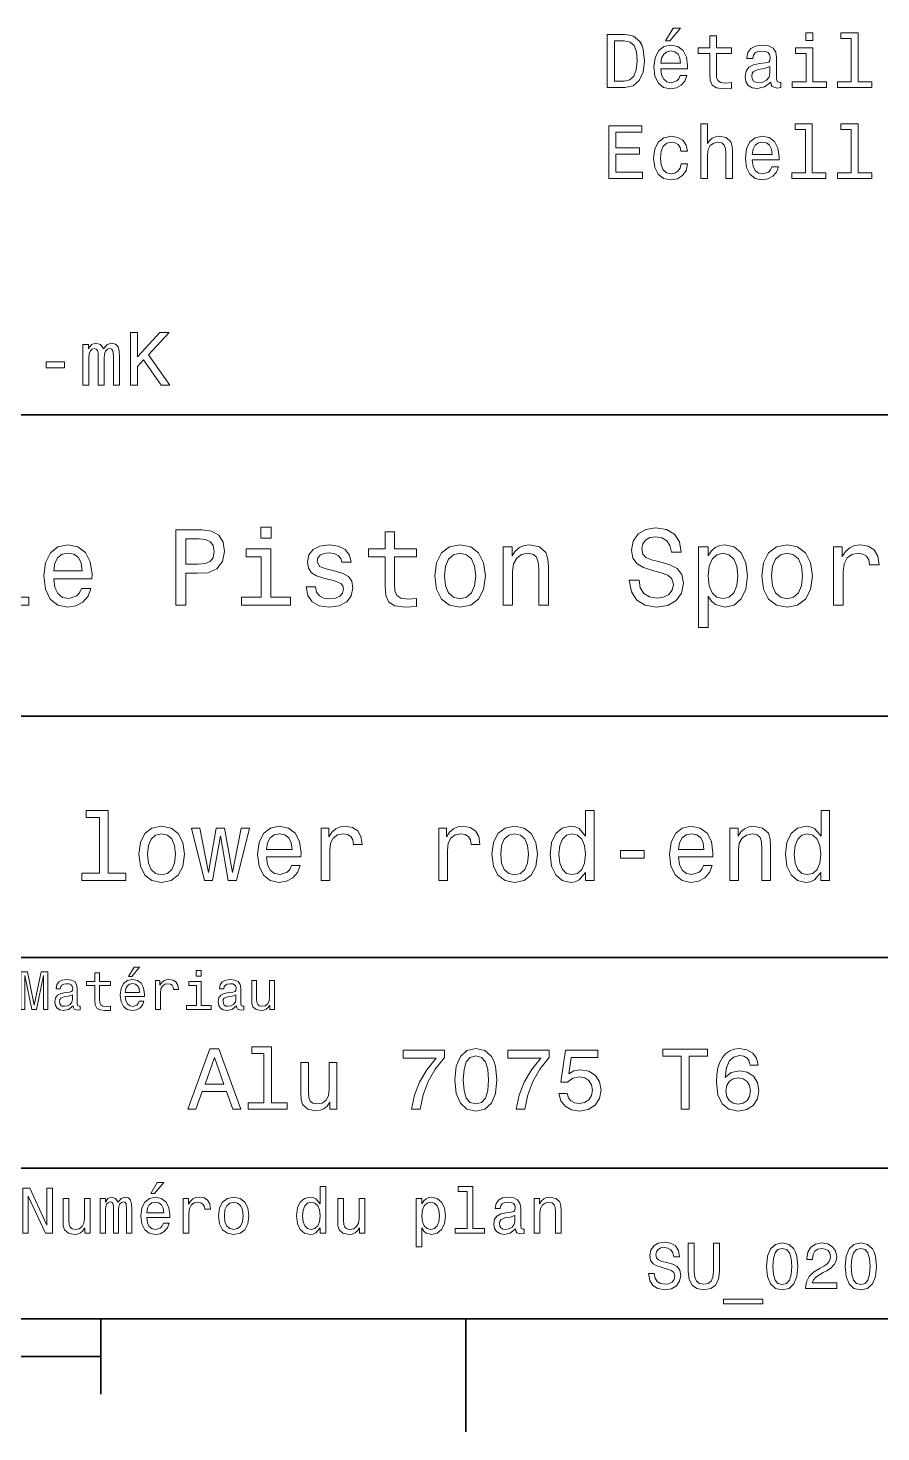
# Model space of a CAD drawing. Extents: x 0 to 297, y 0 to 210.
# Drawn here: x 193.7 to 250.2, y 2.5 to 95.7 of the extents above; entities that cross this region are included whole.
import ezdxf

# ---------------------------------------------------------------- set-up
doc = ezdxf.new("R2010")
doc.units = 0

msp = doc.modelspace()

# ---------------------------------------------------------------- linework, layer by layer
at = {"color": 7, "lineweight": 35}
for p, q in [((97, 70), (287, 70)), ((162, 50), (287, 50)), ((162, 34), (287, 34)), ((162, 20), (287, 20)), ((12.844055, 10), (289.844055, 10)), ((97, 10), (287, 10)), ((98.5, 7.5), (198.5, 7.5))]:
    msp.add_line(p, q, dxfattribs=at)
at = {"color": 7, "lineweight": 35, "ltscale": 0.125}
msp.add_line((198.5, 10), (198.5, 5), dxfattribs=at)
at = {"color": 7, "lineweight": 35, "ltscale": 0.1875}
msp.add_line((222.699997, 10), (222.699997, 2.5), dxfattribs=at)
at = {"color": 7, "lineweight": 13}
for points in [[(233.255707, 95.246521), (232.090714, 95.246521), (232.090714, 91.746521), (233.255707, 91.746521), (233.80542, 91.857475), (234.213913, 92.195366), (234.46608, 92.745079), (234.556854, 93.496521), (234.476166, 94.263092), (234.375305, 94.565689), (234.234085, 94.807762), (233.825592, 95.135567), (233.558304, 95.216263)], [(235.948792, 94.822891), (236.246338, 94.822891), (236.947342, 95.680237), (236.45311, 95.680237)], [(238.883942, 93.985718), (238.883942, 92.629089), (238.9142, 92.190323), (239.05542, 91.887733), (239.337845, 91.71122), (239.81694, 91.650703), (240.341446, 91.675919), (240.341446, 92.059204), (239.95816, 92.028938), (239.610168, 92.06929), (239.423569, 92.195366), (239.34288, 92.407181), (239.327759, 92.704735), (239.327759, 93.985718), (240.341446, 93.985718), (240.341446, 94.363953), (239.327759, 94.363953), (239.327759, 95.155746), (238.883942, 95.155746), (238.883942, 94.363953), (238.117371, 94.363953), (238.117371, 93.985718)], [(245.732651, 95.367561), (245.263626, 95.367561), (245.263626, 94.863235), (245.732651, 94.863235)], [(248.27948, 94.994362), (248.27948, 92.11972), (247.366653, 92.11972), (247.366653, 91.746521), (249.631073, 91.746521), (249.631073, 92.11972), (248.723282, 92.11972), (248.723282, 95.367561), (247.583511, 95.367561), (247.583511, 94.994362)], [(233.220398, 94.827934), (233.603683, 94.752281), (233.865936, 94.520294), (234.022278, 94.10675), (234.072708, 93.496521), (234.017227, 92.906464), (233.860886, 92.49292), (233.593597, 92.245804), (233.220398, 92.165108), (232.559738, 92.165108), (232.559738, 94.827934)], [(235.641159, 92.972023), (237.416367, 92.972023), (237.421417, 93.178795), (237.340714, 93.758766), (237.11882, 94.19249), (236.765793, 94.454735), (236.296768, 94.550552), (235.837845, 94.449692), (235.484818, 94.167267), (235.257874, 93.708336), (235.17717, 93.103149), (235.252823, 92.482834), (235.479767, 92.028938), (235.827759, 91.746521), (236.281647, 91.650703), (236.675018, 91.716263), (236.997787, 91.887733), (237.234818, 92.160065), (237.370972, 92.523178), (236.93222, 92.523178), (236.841446, 92.321449), (236.710312, 92.170151), (236.337112, 92.049118), (236.049652, 92.104591), (235.832794, 92.281105), (235.691589, 92.568565), (235.641159, 92.956894)], [(235.641159, 93.345222), (235.696625, 93.693207), (235.832794, 93.950409), (236.039566, 94.10675), (236.311905, 94.162224), (236.579193, 94.10675), (236.785965, 93.950409), (236.912048, 93.693207), (236.957428, 93.345222)], [(242.933655, 92.099548), (242.933655, 92.084419), (242.958878, 91.912949), (243.034531, 91.791908), (243.352249, 91.696091), (243.599365, 91.736435), (243.599365, 92.079376), (243.493454, 92.064247), (243.352249, 92.129807), (243.327026, 92.331535), (243.327026, 93.733551), (243.26651, 94.091621), (243.089996, 94.343781), (242.782364, 94.495079), (242.348648, 94.550552), (241.925018, 94.490036), (241.612335, 94.318565), (241.415649, 94.051277), (241.350082, 93.69825), (241.350082, 93.667992), (241.748505, 93.667992), (241.783798, 93.879807), (241.89476, 94.031105), (242.076309, 94.12188), (242.333511, 94.157181), (242.580627, 94.131966), (242.757141, 94.05632), (242.863052, 93.925194), (242.898361, 93.743637), (242.878189, 93.531822), (242.797485, 93.425919), (242.595764, 93.375481), (242.217514, 93.335136), (241.783798, 93.244362), (241.476166, 93.082977), (241.294617, 92.830818), (241.239136, 92.457619), (241.289566, 92.124763), (241.445908, 91.877647), (241.698074, 91.721306), (242.046051, 91.665833), (242.515076, 91.771736)], [(245.717514, 92.11972), (245.717514, 94.363953), (244.577759, 94.363953), (244.577759, 93.985718), (245.273712, 93.985718), (245.273712, 92.11972), (244.365936, 92.11972), (244.365936, 91.746521), (246.635391, 91.746521), (246.635391, 92.11972)], [(242.883224, 92.694649), (242.822708, 92.432404), (242.661331, 92.230667), (242.41925, 92.099548), (242.121704, 92.054161), (241.930054, 92.079376), (241.793884, 92.160065), (241.70816, 92.301277), (241.682938, 92.497963), (241.70311, 92.674477), (241.783798, 92.800552), (242.106567, 92.941765), (242.515076, 93.002281), (242.883224, 93.123322)], [(232.201675, 85.699692), (234.420685, 85.699692), (234.420685, 86.123322), (232.665649, 86.123322), (232.665649, 87.308479), (234.22905, 87.308479), (234.22905, 87.727066), (232.665649, 87.727066), (232.665649, 88.776062), (234.380341, 88.776062), (234.380341, 89.199692), (232.201675, 89.199692)], [(238.288849, 85.699692), (238.732651, 85.699692), (238.732651, 87.263092), (238.778046, 87.621162), (238.924286, 87.883408), (239.151245, 88.044792), (239.453827, 88.105309), (239.695908, 88.054878), (239.847198, 87.918709), (239.922852, 87.691765), (239.948074, 87.389175), (239.948074, 85.699692), (240.391876, 85.699692), (240.391876, 87.47995), (240.371704, 87.83802), (240.280914, 88.135574), (239.983368, 88.407906), (239.519394, 88.503723), (239.267227, 88.468422), (239.050369, 88.372604), (238.86882, 88.221306), (238.732651, 88.014534), (238.732651, 89.320732), (238.288849, 89.320732)], [(245.243454, 88.947533), (245.243454, 86.072891), (244.330627, 86.072891), (244.330627, 85.699692), (246.595047, 85.699692), (246.595047, 86.072891), (245.687256, 86.072891), (245.687256, 89.320732), (244.547485, 89.320732), (244.547485, 88.947533)], [(248.27948, 88.947533), (248.27948, 86.072891), (247.366653, 86.072891), (247.366653, 85.699692), (249.631073, 85.699692), (249.631073, 86.072891), (248.723282, 86.072891), (248.723282, 89.320732), (247.583511, 89.320732), (247.583511, 88.947533)], [(236.9776, 87.510208), (237.416367, 87.510208), (237.325592, 87.913666), (237.108734, 88.231392), (236.770828, 88.428078), (236.332077, 88.503723), (235.847931, 88.402863), (235.479767, 88.120438), (235.247787, 87.661507), (235.167084, 87.046234), (235.242737, 86.436005), (235.469681, 85.982109), (235.827759, 85.699692), (236.31694, 85.603874), (236.750656, 85.67952), (237.088562, 85.891335), (237.320541, 86.22419), (237.421417, 86.667992), (236.997787, 86.667992), (236.922134, 86.385574), (236.780914, 86.173752), (236.579193, 86.042633), (236.332077, 86.002289), (236.024445, 86.067848), (235.802536, 86.269577), (235.666367, 86.597389), (235.620972, 87.061363), (235.666367, 87.515251), (235.807571, 87.843063), (236.034531, 88.044792), (236.332077, 88.115395), (236.594315, 88.070007), (236.791016, 87.954018), (236.922134, 87.762375)], [(241.713196, 86.925194), (243.488419, 86.925194), (243.493454, 87.131966), (243.412766, 87.711937), (243.190857, 88.14566), (242.837845, 88.407906), (242.36882, 88.503723), (241.909882, 88.402863), (241.556854, 88.120438), (241.32991, 87.661507), (241.249222, 87.05632), (241.324875, 86.436005), (241.551819, 85.982109), (241.899796, 85.699692), (242.353683, 85.603874), (242.747055, 85.669434), (243.069824, 85.840904), (243.306854, 86.113235), (243.443024, 86.476349), (243.004272, 86.476349), (242.913483, 86.27462), (242.782364, 86.123322), (242.409164, 86.002289), (242.121704, 86.057762), (241.904846, 86.234276), (241.763626, 86.521736), (241.713196, 86.910065)], [(241.713196, 87.298393), (241.768677, 87.646378), (241.904846, 87.90358), (242.111618, 88.059921), (242.383942, 88.115395), (242.651245, 88.059921), (242.858017, 87.90358), (242.984085, 87.646378), (243.02948, 87.298393)], [(197.29422, 71.969116), (197.702713, 71.969116), (197.702713, 73.779633), (197.727936, 74.051971), (197.803574, 74.248657), (197.919571, 74.364647), (198.070862, 74.410042), (198.191895, 74.36969), (198.272598, 74.268829), (198.312943, 74.097359), (198.328064, 73.870415), (198.328064, 71.969116), (198.711365, 71.969116), (198.711365, 73.779633), (198.736572, 74.046928), (198.812225, 74.243614), (198.933258, 74.364647), (199.084564, 74.410042), (199.205597, 74.36969), (199.286285, 74.268829), (199.336716, 73.870415), (199.336716, 71.969116), (199.745209, 71.969116), (199.745209, 73.840157), (199.720001, 74.228485), (199.639313, 74.526031), (199.477936, 74.707588), (199.215668, 74.773148), (198.908051, 74.672287), (198.671021, 74.379776), (198.484406, 74.667244), (198.171722, 74.773148), (197.884277, 74.672287), (197.687592, 74.389862), (197.687592, 74.67733), (197.29422, 74.67733)], [(200.456314, 71.969116), (200.920288, 71.969116), (200.920288, 73.21479), (201.333832, 73.6586), (202.508911, 71.969116), (203.073761, 71.969116), (201.661652, 73.99649), (203.033401, 75.469116), (202.418121, 75.469116), (200.920288, 73.850243), (200.920288, 75.469116), (200.456314, 75.469116)], [(194.868408, 73.124016), (196.088867, 73.124016), (196.088867, 73.52243), (194.868408, 73.52243)], [(209.788177, 62.554031), (209.118149, 62.554031), (209.118149, 61.833572), (209.788177, 61.833572)], [(234.20462, 59.030979), (233.548996, 59.030979), (233.693085, 58.267288), (234.053314, 57.70533), (234.608078, 57.366714), (235.357361, 57.244236), (236.099426, 57.359509), (236.654175, 57.67651), (237.007202, 58.17363), (237.136902, 58.82925), (237.028824, 59.420029), (236.726227, 59.801872), (236.236313, 60.054031), (235.580704, 60.241352), (235.018738, 60.378242), (234.651306, 60.536743), (234.442368, 60.767288), (234.377533, 61.127522), (234.442368, 61.451729), (234.629684, 61.696686), (234.917877, 61.862389), (235.314133, 61.920029), (235.71759, 61.84798), (236.034592, 61.653458), (236.24353, 61.32925), (236.344391, 60.889767), (237, 60.889767), (237, 60.904179), (236.884735, 61.581409), (236.546112, 62.085732), (236.01297, 62.402737), (235.292511, 62.510807), (234.644104, 62.402737), (234.139771, 62.100143), (233.815567, 61.631844), (233.700287, 61.026657), (233.793961, 60.486309), (234.067734, 60.118874), (234.5, 59.873917), (235.09079, 59.6866), (235.674362, 59.520893), (236.113831, 59.362389), (236.380402, 59.131844), (236.47406, 58.757202), (236.387619, 58.375359), (236.164276, 58.087173), (235.825653, 57.907059), (235.386169, 57.849422), (234.896255, 57.928673), (234.521622, 58.159222), (234.283875, 58.533859)], [(203.462524, 57.381123), (204.125351, 57.381123), (204.125351, 59.492073), (204.860229, 59.492073), (205.602295, 59.528095), (206.193085, 59.780258), (206.574921, 60.270172), (206.704605, 60.940201), (206.603745, 61.559795), (206.315552, 62.013687), (205.840057, 62.287464), (205.191635, 62.381123), (203.462524, 62.381123)], [(205.01152, 61.76873), (205.443802, 61.725502), (205.760803, 61.588615), (205.94812, 61.336452), (206.01297, 60.940201), (205.940918, 60.522331), (205.746399, 60.270172), (205.414978, 60.140488), (204.96109, 60.104465), (204.125351, 60.104465), (204.125351, 61.76873)], [(217.353027, 60.579971), (217.353027, 58.64193), (217.396255, 58.015129), (217.597992, 57.582851), (218.001434, 57.330688), (218.685883, 57.244236), (219.43515, 57.280258), (219.43515, 57.827808), (218.887604, 57.78458), (218.390488, 57.842216), (218.123917, 58.022331), (218.008652, 58.324928), (217.98703, 58.75), (217.98703, 60.579971), (219.43515, 60.579971), (219.43515, 61.120316), (217.98703, 61.120316), (217.98703, 62.251438), (217.353027, 62.251438), (217.353027, 61.120316), (216.257935, 61.120316), (216.257935, 60.579971)], [(192.417862, 57.914265), (192.417862, 61.120316), (190.789627, 61.120316), (190.789627, 60.579971), (191.783859, 60.579971), (191.783859, 57.914265), (190.48703, 57.914265), (190.48703, 57.381123), (193.729111, 57.381123), (193.729111, 57.914265)], [(195.37175, 59.131844), (197.907776, 59.131844), (197.914978, 59.427231), (197.799713, 60.255764), (197.482712, 60.875359), (196.978378, 61.25), (196.30835, 61.386887), (195.65274, 61.242794), (195.148407, 60.839336), (194.824203, 60.183716), (194.708923, 59.319164), (194.817001, 58.432995), (195.141205, 57.78458), (195.638321, 57.381123), (196.286743, 57.244236), (196.848694, 57.337894), (197.309799, 57.582851), (197.648407, 57.971901), (197.842941, 58.490631), (197.216141, 58.490631), (197.086456, 58.20245), (196.899139, 57.986309), (196.365997, 57.8134), (195.955322, 57.892651), (195.645538, 58.14481), (195.443802, 58.555473), (195.37175, 59.110229)], [(195.37175, 59.664986), (195.451004, 60.162102), (195.645538, 60.529537), (195.940918, 60.75288), (196.329971, 60.83213), (196.711807, 60.75288), (197.007202, 60.529537), (197.187317, 60.162102), (197.252167, 59.664986)], [(209.766571, 57.914265), (209.766571, 61.120316), (208.138321, 61.120316), (208.138321, 60.579971), (209.132568, 60.579971), (209.132568, 57.914265), (207.835724, 57.914265), (207.835724, 57.381123), (211.077805, 57.381123), (211.077805, 57.914265)], [(214.060516, 59.636166), (213.44812, 59.780258), (212.994232, 59.945965), (212.842941, 60.28458), (212.886169, 60.522331), (213.03746, 60.695244), (213.282425, 60.803314), (213.635437, 60.846542), (213.97406, 60.803314), (214.240631, 60.67363), (214.413544, 60.479107), (214.485596, 60.219738), (215.105194, 60.219738), (215.105194, 60.23415), (214.997116, 60.70245), (214.701721, 61.069885), (214.240631, 61.30043), (213.635437, 61.386887), (213.023056, 61.30043), (212.57637, 61.062679), (212.29538, 60.709652), (212.208939, 60.262966), (212.273773, 59.830688), (212.475494, 59.528095), (212.806915, 59.311958), (213.289627, 59.16066), (213.995682, 58.987751), (214.427948, 58.807636), (214.543228, 58.663544), (214.586456, 58.447407), (214.521606, 58.180836), (214.348694, 57.979107), (214.067719, 57.849422), (213.693085, 57.806194), (213.296829, 57.849422), (213.008636, 58.000721), (212.814117, 58.245674), (212.734863, 58.584293), (212.122482, 58.584293), (212.223343, 58.007923), (212.518738, 57.590057), (212.98703, 57.337894), (213.635437, 57.244236), (214.312683, 57.337894), (214.809799, 57.590057), (215.112396, 57.993515), (215.220459, 58.519451), (215.141205, 58.973343), (214.917862, 59.283138), (214.55043, 59.484871)], [(220.65274, 59.311958), (220.768005, 58.432995), (221.099426, 57.78458), (221.625366, 57.381123), (222.331421, 57.244236), (223.030258, 57.381123), (223.556198, 57.777374), (223.887604, 58.425793), (224.010086, 59.311958), (223.887604, 60.190922), (223.556198, 60.846542), (223.030258, 61.242794), (222.331421, 61.386887), (221.625366, 61.242794), (221.099426, 60.839336), (220.768005, 60.190922)], [(221.301147, 59.319164), (221.365997, 59.967579), (221.567719, 60.435879), (221.891937, 60.72406), (222.331421, 60.824928), (222.763687, 60.72406), (223.087891, 60.443081), (223.289627, 59.967579), (223.361679, 59.319164), (223.289627, 58.663544), (223.087891, 58.188038), (222.763687, 57.899853), (222.331421, 57.806194), (221.891937, 57.899853), (221.567719, 58.188038), (221.365997, 58.663544)], [(225.177246, 57.381123), (225.811249, 57.381123), (225.811249, 59.614552), (225.876083, 60.12608), (226.085022, 60.500717), (226.409225, 60.731266), (226.841507, 60.817722), (227.187317, 60.745674), (227.403458, 60.551151), (227.511536, 60.226944), (227.547546, 59.794666), (227.547546, 57.381123), (228.181564, 57.381123), (228.181564, 59.924351), (228.15274, 60.435879), (228.023056, 60.86095), (227.597992, 61.25), (226.935165, 61.386887), (226.567719, 61.336452), (226.257935, 61.199566), (225.991364, 60.969017), (225.782425, 60.659222), (225.782425, 61.25), (225.177246, 61.25)], [(238.786743, 60.652016), (238.786743, 61.25), (238.15274, 61.25), (238.15274, 55.882565), (238.786743, 55.882565), (238.786743, 57.971901), (239.010101, 57.633286), (239.262253, 57.409943), (239.896271, 57.244236), (240.50145, 57.381123), (240.976959, 57.791786), (241.286743, 58.440201), (241.402023, 59.319164), (241.286743, 60.190922), (240.976959, 60.839336), (240.50145, 61.242794), (239.896271, 61.386887), (239.550446, 61.343658), (239.255051, 61.206772), (239.002899, 60.976223)], [(239.788193, 57.8134), (239.363129, 57.907059), (239.053314, 58.195244), (238.858795, 58.663544), (238.793945, 59.319164), (238.858795, 59.967579), (239.053314, 60.435879), (239.363129, 60.716858), (239.788193, 60.817722), (240.177246, 60.716858), (240.48703, 60.428673), (240.681564, 59.960373), (240.753601, 59.319164), (240.681564, 58.67075), (240.48703, 58.195244), (240.177246, 57.907059)], [(242.338623, 59.311958), (242.453888, 58.432995), (242.785309, 57.78458), (243.311249, 57.381123), (244.017303, 57.244236), (244.716141, 57.381123), (245.242081, 57.777374), (245.573486, 58.425793), (245.695969, 59.311958), (245.573486, 60.190922), (245.242081, 60.846542), (244.716141, 61.242794), (244.017303, 61.386887), (243.311249, 61.242794), (242.785309, 60.839336), (242.453888, 60.190922)], [(242.98703, 59.319164), (243.05188, 59.967579), (243.253601, 60.435879), (243.57782, 60.72406), (244.017303, 60.824928), (244.449585, 60.72406), (244.773773, 60.443081), (244.97551, 59.967579), (245.047546, 59.319164), (244.97551, 58.663544), (244.773773, 58.188038), (244.449585, 57.899853), (244.017303, 57.806194), (243.57782, 57.899853), (243.253601, 58.188038), (243.05188, 58.663544)], [(247.100861, 57.381123), (247.734863, 57.381123), (247.734863, 59.592937), (247.799713, 60.12608), (247.994232, 60.507923), (248.311249, 60.738472), (248.736313, 60.817722), (249.053314, 60.767288), (249.291077, 60.623199), (249.435165, 60.378242), (249.485596, 60.046829), (250.126801, 60.046829), (250.040344, 60.630402), (249.802597, 61.048271), (249.406342, 61.30043), (248.865997, 61.386887), (248.498566, 61.32925), (248.181549, 61.185158), (247.900574, 60.940201), (247.677246, 60.608788), (247.677246, 61.25), (247.100861, 61.25)], [(198.41571, 43.27599), (198.41571, 39.580025), (197.242065, 39.580025), (197.242065, 39.100197), (200.153458, 39.100197), (200.153458, 39.580025), (198.986313, 39.580025), (198.986313, 43.755817), (197.520889, 43.755817), (197.520889, 43.27599)], [(230.648407, 39.638382), (230.648407, 39.100197), (231.219009, 39.100197), (231.219009, 43.755817), (230.654892, 43.755817), (230.654892, 42.050484), (230.220459, 42.543282), (229.954605, 42.659996), (229.649841, 42.705383), (229.098694, 42.575703), (228.670746, 42.212589), (228.391922, 41.629017), (228.294662, 40.844433), (228.391922, 40.059853), (228.670746, 39.469795), (229.098694, 39.100197), (229.649841, 38.976997), (229.954605, 39.022388), (230.226929, 39.139103)], [(246.262238, 39.638382), (246.262238, 39.100197), (246.832855, 39.100197), (246.832855, 43.755817), (246.268723, 43.755817), (246.268723, 42.050484), (245.83429, 42.543282), (245.568436, 42.659996), (245.263672, 42.705383), (244.712524, 42.575703), (244.284576, 42.212589), (244.005768, 41.629017), (243.908493, 40.844433), (244.005768, 40.059853), (244.284576, 39.469795), (244.712524, 39.100197), (245.263672, 38.976997), (245.568436, 39.022388), (245.840775, 39.139103)], [(201.015839, 40.837948), (201.119598, 40.046883), (201.417862, 39.46331), (201.891205, 39.100197), (202.526657, 38.976997), (203.155609, 39.100197), (203.628967, 39.456825), (203.927231, 40.040398), (204.03746, 40.837948), (203.927231, 41.629017), (203.628967, 42.219074), (203.155609, 42.575703), (202.526657, 42.705383), (201.891205, 42.575703), (201.417862, 42.212589), (201.119598, 41.629017)], [(201.599426, 40.844433), (201.657776, 41.428005), (201.83934, 41.849476), (202.131119, 42.108841), (202.526657, 42.199619), (202.91571, 42.108841), (203.207489, 41.855961), (203.389038, 41.428005), (203.453888, 40.844433), (203.389038, 40.254375), (203.207489, 39.82642), (202.91571, 39.567055), (202.526657, 39.482761), (202.131119, 39.567055), (201.83934, 39.82642), (201.657776, 40.254375)], [(205.911377, 39.100197), (206.430115, 42.056969), (206.948853, 39.100197), (207.493515, 39.100197), (208.349426, 42.582184), (207.798264, 42.582184), (207.221176, 39.625412), (206.708923, 42.582184), (206.144806, 42.582184), (205.632568, 39.625412), (205.055466, 42.582184), (204.510803, 42.582184), (205.366714, 39.100197)], [(209.490631, 40.675846), (211.773041, 40.675846), (211.779541, 40.941696), (211.675781, 41.687374), (211.390488, 42.24501), (210.9366, 42.582184), (210.333572, 42.705383), (209.743515, 42.575703), (209.289612, 42.212589), (208.997833, 41.622532), (208.894089, 40.844433), (208.991348, 40.046883), (209.283142, 39.46331), (209.730545, 39.100197), (210.314117, 38.976997), (210.819885, 39.061291), (211.234863, 39.281754), (211.539612, 39.631897), (211.714691, 40.098755), (211.150574, 40.098755), (211.033859, 39.83939), (210.865265, 39.644867), (210.385437, 39.489246), (210.015839, 39.56057), (209.73703, 39.787518), (209.555466, 40.157112), (209.490631, 40.656391)], [(209.490631, 41.155674), (209.561951, 41.603077), (209.73703, 41.933769), (210.002869, 42.134781), (210.353027, 42.206104), (210.696686, 42.134781), (210.962524, 41.933769), (211.124634, 41.603077), (211.182983, 41.155674)], [(213.10878, 39.100197), (213.679382, 39.100197), (213.679382, 41.090832), (213.737747, 41.57066), (213.912811, 41.914318), (214.19812, 42.121811), (214.580688, 42.193138), (214.865997, 42.147747), (215.079971, 42.018063), (215.209656, 41.797604), (215.255035, 41.499332), (215.832123, 41.499332), (215.754318, 42.024548), (215.540344, 42.400631), (215.183716, 42.627575), (214.697403, 42.705383), (214.366714, 42.653511), (214.081406, 42.523827), (213.828522, 42.303368), (213.627518, 42.005096), (213.627518, 42.582184), (213.10878, 42.582184)], [(220.915695, 39.100197), (221.486298, 39.100197), (221.486298, 41.090832), (221.544662, 41.57066), (221.719727, 41.914318), (222.005035, 42.121811), (222.387604, 42.193138), (222.672913, 42.147747), (222.886887, 42.018063), (223.016571, 41.797604), (223.061951, 41.499332), (223.639038, 41.499332), (223.561234, 42.024548), (223.34726, 42.400631), (222.990631, 42.627575), (222.504318, 42.705383), (222.17363, 42.653511), (221.888321, 42.523827), (221.635437, 42.303368), (221.434433, 42.005096), (221.434433, 42.582184), (220.915695, 42.582184)], [(224.436584, 40.837948), (224.540344, 40.046883), (224.838608, 39.46331), (225.311951, 39.100197), (225.947403, 38.976997), (226.576355, 39.100197), (227.049713, 39.456825), (227.347977, 40.040398), (227.458206, 40.837948), (227.347977, 41.629017), (227.049713, 42.219074), (226.576355, 42.575703), (225.947403, 42.705383), (225.311951, 42.575703), (224.838608, 42.212589), (224.540344, 41.629017)], [(225.020172, 40.844433), (225.078522, 41.428005), (225.260071, 41.849476), (225.551865, 42.108841), (225.947403, 42.199619), (226.336456, 42.108841), (226.628235, 41.855961), (226.809784, 41.428005), (226.874634, 40.844433), (226.809784, 40.254375), (226.628235, 39.82642), (226.336456, 39.567055), (225.947403, 39.482761), (225.551865, 39.567055), (225.260071, 39.82642), (225.078522, 40.254375)], [(229.747116, 42.193138), (230.123199, 42.10236), (230.408493, 41.849476), (230.577087, 41.428005), (230.641922, 40.844433), (230.577087, 40.254375), (230.408493, 39.832905), (230.123199, 39.57354), (229.747116, 39.489246), (229.390488, 39.57354), (229.118149, 39.832905), (228.936584, 40.26086), (228.878235, 40.844433), (228.936584, 41.421524), (229.118149, 41.842991), (229.390488, 42.10236)], [(236.814835, 40.675846), (239.09726, 40.675846), (239.103729, 40.941696), (239, 41.687374), (238.714691, 42.24501), (238.260803, 42.582184), (237.657776, 42.705383), (237.067719, 42.575703), (236.613831, 42.212589), (236.322037, 41.622532), (236.218292, 40.844433), (236.315552, 40.046883), (236.607346, 39.46331), (237.054749, 39.100197), (237.638321, 38.976997), (238.144073, 39.061291), (238.559067, 39.281754), (238.863831, 39.631897), (239.038895, 40.098755), (238.474777, 40.098755), (238.358063, 39.83939), (238.189484, 39.644867), (237.709656, 39.489246), (237.340057, 39.56057), (237.061234, 39.787518), (236.879669, 40.157112), (236.814835, 40.656391)], [(236.814835, 41.155674), (236.886154, 41.603077), (237.061234, 41.933769), (237.327087, 42.134781), (237.677216, 42.206104), (238.020874, 42.134781), (238.286743, 41.933769), (238.448837, 41.603077), (238.507202, 41.155674)], [(240.219025, 39.100197), (240.789612, 39.100197), (240.789612, 41.110283), (240.847977, 41.57066), (241.036011, 41.907833), (241.327805, 42.115326), (241.716858, 42.193138), (242.028091, 42.128296), (242.222626, 41.953224), (242.319885, 41.661438), (242.352295, 41.272388), (242.352295, 39.100197), (242.922913, 39.100197), (242.922913, 41.389103), (242.896973, 41.849476), (242.780243, 42.23204), (242.39769, 42.582184), (241.801147, 42.705383), (241.470459, 42.659996), (241.191635, 42.536797), (240.951721, 42.329304), (240.763687, 42.050484), (240.763687, 42.582184), (240.219025, 42.582184)], [(245.360947, 42.193138), (245.73703, 42.10236), (246.022339, 41.849476), (246.190918, 41.428005), (246.255768, 40.844433), (246.190918, 40.254375), (246.022339, 39.832905), (245.73703, 39.57354), (245.360947, 39.489246), (245.004318, 39.57354), (244.731979, 39.832905), (244.550415, 40.26086), (244.492065, 40.844433), (244.550415, 41.421524), (244.731979, 41.842991), (245.004318, 42.10236)], [(232.969727, 40.585068), (234.538895, 40.585068), (234.538895, 41.097317), (232.969727, 41.097317)], [(193.183716, 30.530979), (193.46109, 30.530979), (193.46109, 32.80043), (193.929398, 30.530979), (194.239197, 30.530979), (194.703888, 32.80043), (194.703888, 30.530979), (194.984863, 30.530979), (194.984863, 33.030979), (194.545395, 33.030979), (194.08429, 30.826368), (193.626801, 33.030979), (193.183716, 33.030979)], [(198.100861, 32.130402), (198.100861, 31.161383), (198.122482, 30.847982), (198.223343, 30.631844), (198.425079, 30.505762), (198.767288, 30.462536), (199.141937, 30.480547), (199.141937, 30.754322), (198.868149, 30.732708), (198.619598, 30.761526), (198.486313, 30.851583), (198.42868, 31.002882), (198.417862, 31.215418), (198.417862, 32.130402), (199.141937, 32.130402), (199.141937, 32.400574), (198.417862, 32.400574), (198.417862, 32.966137), (198.100861, 32.966137), (198.100861, 32.400574), (197.553314, 32.400574), (197.553314, 32.130402)], [(200.341492, 32.728386), (200.554031, 32.728386), (201.054749, 33.340778), (200.701736, 33.340778)], [(205.161377, 33.117435), (204.82637, 33.117435), (204.82637, 32.757202), (205.161377, 32.757202)], [(196.656342, 30.78314), (196.656342, 30.772333), (196.674347, 30.649855), (196.728394, 30.5634), (196.955338, 30.494957), (197.131851, 30.523775), (197.131851, 30.768732), (197.056198, 30.757925), (196.955338, 30.804754), (196.937317, 30.948847), (196.937317, 31.950287), (196.894089, 32.206051), (196.768005, 32.386166), (196.548264, 32.494236), (196.23848, 32.533859), (195.935883, 32.490635), (195.71254, 32.368156), (195.572052, 32.177231), (195.525223, 31.925072), (195.525223, 31.903458), (195.809799, 31.903458), (195.835022, 32.054756), (195.914261, 32.162823), (196.043945, 32.227665), (196.227661, 32.25288), (196.404175, 32.234871), (196.530258, 32.180836), (196.605911, 32.087173), (196.631119, 31.957493), (196.616714, 31.806194), (196.559082, 31.730547), (196.414978, 31.694523), (196.144806, 31.665705), (195.835022, 31.600864), (195.61528, 31.48559), (195.485596, 31.305475), (195.445969, 31.038904), (195.481995, 30.801151), (195.593658, 30.62464), (195.773773, 30.512968), (196.022339, 30.473343), (196.357346, 30.54899)], [(200.121765, 31.40634), (201.389771, 31.40634), (201.393372, 31.554033), (201.335739, 31.9683), (201.177231, 32.278099), (200.925079, 32.465416), (200.590057, 32.533859), (200.262253, 32.461815), (200.010086, 32.260086), (199.847977, 31.932276), (199.790344, 31.5), (199.844376, 31.056915), (200.006485, 30.732708), (200.255051, 30.530979), (200.579254, 30.462536), (200.860229, 30.509365), (201.090775, 30.631844), (201.260086, 30.826368), (201.357346, 31.085733), (201.043945, 31.085733), (200.979111, 30.941643), (200.885452, 30.833572), (200.618881, 30.747118), (200.413544, 30.786743), (200.258652, 30.912823), (200.157776, 31.118155), (200.121765, 31.395533)], [(200.121765, 31.672911), (200.161377, 31.921469), (200.258652, 32.105186), (200.406342, 32.216858), (200.600861, 32.256485), (200.791794, 32.216858), (200.939484, 32.105186), (201.029541, 31.921469), (201.061966, 31.672911)], [(202.131851, 30.530979), (202.448853, 30.530979), (202.448853, 31.636887), (202.481262, 31.903458), (202.578537, 32.094379), (202.73703, 32.209652), (202.94957, 32.249279), (203.108063, 32.224064), (203.226944, 32.152016), (203.298996, 32.029537), (203.324203, 31.863832), (203.644806, 31.863832), (203.601593, 32.155621), (203.482712, 32.364552), (203.284576, 32.490635), (203.014404, 32.533859), (202.830688, 32.505043), (202.672195, 32.432995), (202.531708, 32.310516), (202.420029, 32.144814), (202.420029, 32.465416), (202.131851, 32.465416)], [(205.150574, 30.79755), (205.150574, 32.400574), (204.336456, 32.400574), (204.336456, 32.130402), (204.833572, 32.130402), (204.833572, 30.79755), (204.185165, 30.79755), (204.185165, 30.530979), (205.806198, 30.530979), (205.806198, 30.79755)], [(207.499283, 30.78314), (207.499283, 30.772333), (207.517288, 30.649855), (207.57132, 30.5634), (207.798264, 30.494957), (207.974777, 30.523775), (207.974777, 30.768732), (207.899139, 30.757925), (207.798264, 30.804754), (207.780258, 30.948847), (207.780258, 31.950287), (207.73703, 32.206051), (207.610947, 32.386166), (207.391205, 32.494236), (207.081406, 32.533859), (206.778824, 32.490635), (206.555481, 32.368156), (206.414978, 32.177231), (206.368149, 31.925072), (206.368149, 31.903458), (206.65274, 31.903458), (206.677948, 32.054756), (206.757202, 32.162823), (206.886887, 32.227665), (207.070602, 32.25288), (207.247116, 32.234871), (207.373199, 32.180836), (207.448853, 32.087173), (207.47406, 31.957493), (207.459656, 31.806194), (207.402023, 31.730547), (207.257919, 31.694523), (206.987747, 31.665705), (206.677948, 31.600864), (206.458206, 31.48559), (206.328537, 31.305475), (206.28891, 31.038904), (206.324921, 30.801151), (206.4366, 30.62464), (206.616714, 30.512968), (206.86528, 30.473343), (207.200287, 30.54899)], [(210.010086, 32.465416), (209.693085, 32.465416), (209.693085, 31.348703), (209.657059, 31.089336), (209.552597, 30.902016), (209.390488, 30.786743), (209.177948, 30.750719), (209.008636, 30.779539), (208.900574, 30.865993), (208.83934, 31.013687), (208.824921, 31.222622), (208.824921, 32.465416), (208.507919, 32.465416), (208.507919, 31.193804), (208.518738, 30.93804), (208.587173, 30.725504), (208.796112, 30.530979), (209.131119, 30.462536), (209.311234, 30.487751), (209.466141, 30.552593), (209.599426, 30.664265), (209.707489, 30.826368), (209.707489, 30.530979), (210.010086, 30.530979)], [(196.620316, 31.208212), (196.577087, 31.020893), (196.461823, 30.876801), (196.28891, 30.78314), (196.07637, 30.750719), (195.939484, 30.768732), (195.842224, 30.826368), (195.780975, 30.927233), (195.76297, 31.067722), (195.777374, 31.193804), (195.835022, 31.283861), (196.065567, 31.384726), (196.357346, 31.427954), (196.620316, 31.514408)], [(207.463257, 31.208212), (207.420029, 31.020893), (207.304749, 30.876801), (207.131851, 30.78314), (206.919312, 30.750719), (206.782425, 30.768732), (206.68515, 30.826368), (206.623917, 30.927233), (206.605911, 31.067722), (206.620316, 31.193804), (206.677948, 31.283861), (206.908508, 31.384726), (207.200287, 31.427954), (207.463257, 31.514408)], [(209.313965, 27.626545), (209.313965, 24.341244), (208.270737, 24.341244), (208.270737, 23.91473), (210.858627, 23.91473), (210.858627, 24.341244), (209.821167, 24.341244), (209.821167, 28.053059), (208.51857, 28.053059), (208.51857, 27.626545)], [(204.276505, 23.91473), (204.806763, 23.91473), (205.227509, 25.090523), (206.824051, 25.090523), (207.244797, 23.91473), (207.786591, 23.91473), (206.322617, 27.920494), (205.734711, 27.920494)], [(205.411942, 25.580437), (206.028656, 27.344124), (206.64537, 25.580437)], [(219.106476, 23.91473), (219.688599, 23.91473), (219.878815, 24.865738), (220.213104, 25.753347), (220.68573, 26.577555), (221.302444, 27.349888), (221.302444, 27.828274), (218.558929, 27.828274), (218.558929, 27.30378), (220.74913, 27.30378), (220.115112, 26.525681), (219.636734, 25.713001), (219.302444, 24.848448)], [(221.988312, 25.86862), (222.074768, 24.963722), (222.345673, 24.318188), (222.777939, 23.926258), (223.377365, 23.799456), (223.971024, 23.926258), (224.403305, 24.318188), (224.668427, 24.963722), (224.760651, 25.86862), (224.668427, 26.767756), (224.558929, 27.125105), (224.403305, 27.419052), (223.971024, 27.810984), (223.377365, 27.943548), (222.777939, 27.810984), (222.345673, 27.413288), (222.074768, 26.767756)], [(222.541626, 25.86862), (222.587738, 26.566027), (222.731827, 27.067467), (222.991196, 27.361416), (223.377365, 27.465162), (223.757767, 27.361416), (224.017136, 27.067467), (224.161224, 26.566027), (224.207336, 25.86862), (224.161224, 25.165451), (224.017136, 24.664009), (223.757767, 24.370062), (223.377365, 24.272079), (222.991196, 24.370062), (222.731827, 24.664009), (222.587738, 25.165451)], [(226.045959, 23.91473), (226.628082, 23.91473), (226.818283, 24.865738), (227.152588, 25.753347), (227.625198, 26.577555), (228.241913, 27.349888), (228.241913, 27.828274), (225.498398, 27.828274), (225.498398, 27.30378), (227.688599, 27.30378), (227.054596, 26.525681), (226.576218, 25.713001), (226.241913, 24.848448)], [(228.887451, 24.957958), (229.014252, 24.485334), (229.296677, 24.116459), (229.711655, 23.885912), (230.241913, 23.799456), (230.824051, 23.903202), (231.279388, 24.185623), (231.567566, 24.635191), (231.677078, 25.211559), (231.579102, 25.747583), (231.302429, 26.168333), (230.870163, 26.439226), (230.311081, 26.537209), (229.878799, 26.468044), (229.54451, 26.277842), (229.705902, 27.355652), (231.458054, 27.355652), (231.458054, 27.828274), (229.319733, 27.828274), (229.002731, 25.707237), (229.463821, 25.707237), (229.798111, 25.97813), (230.224625, 26.076113), (230.593506, 26.012712), (230.875916, 25.828274), (231.054596, 25.545855), (231.117996, 25.182741), (231.054596, 24.81963), (230.870163, 24.537209), (230.587738, 24.358534), (230.224625, 24.295134), (229.919159, 24.33548), (229.682846, 24.468044), (229.509933, 24.675537), (229.423477, 24.957958)], [(236.991196, 23.91473), (237.521454, 23.91473), (237.521454, 27.43058), (238.731827, 27.43058), (238.731827, 27.91473), (235.775055, 27.91473), (235.775055, 27.43058), (236.991196, 27.43058)], [(242.109344, 26.83692), (241.999847, 27.30378), (241.746246, 27.649601), (241.354309, 27.86862), (240.847107, 27.943548), (240.50705, 27.903202), (240.213104, 27.793694), (239.953735, 27.615019), (239.734711, 27.361416), (239.561798, 27.044413), (239.434998, 26.658245), (239.354309, 26.202915), (239.331253, 25.689945), (239.423477, 24.871502), (239.705902, 24.277842), (240.161224, 23.920494), (240.783707, 23.799456), (241.342773, 23.903202), (241.769287, 24.174095), (242.045959, 24.600609), (242.143936, 25.142395), (242.045959, 25.689945), (241.780823, 26.110695), (241.371597, 26.375826), (240.864395, 26.468044), (240.316849, 26.35277), (239.907623, 26.02424), (239.99408, 26.658245), (240.178513, 27.113577), (240.460938, 27.38447), (240.852875, 27.47669), (241.141052, 27.43058), (241.360077, 27.309544), (241.504166, 27.107813), (241.579086, 26.83692)], [(214.161224, 27.00983), (213.654022, 27.00983), (213.654022, 25.223087), (213.59639, 24.808102), (213.429245, 24.50839), (213.169876, 24.323952), (212.829819, 24.266315), (212.558929, 24.312424), (212.386017, 24.450752), (212.288025, 24.687065), (212.264969, 25.021358), (212.264969, 27.00983), (211.757767, 27.00983), (211.757767, 24.975248), (211.775055, 24.566027), (211.884567, 24.225969), (212.218872, 23.91473), (212.754883, 23.80522), (213.043076, 23.845566), (213.290909, 23.949312), (213.504166, 24.127987), (213.677078, 24.387352), (213.677078, 23.91473), (214.161224, 23.91473)], [(241.584854, 25.136633), (241.521454, 24.77352), (241.360077, 24.496862), (241.100708, 24.312424), (240.777939, 24.254787), (240.437881, 24.312424), (240.178513, 24.491098), (240.011368, 24.767756), (239.959503, 25.130869), (240.017136, 25.488216), (240.178513, 25.759109), (240.443649, 25.932022), (240.800995, 25.995422), (241.112228, 25.932022), (241.360077, 25.764874), (241.521454, 25.49398)], [(193.315567, 15.68162), (193.674347, 15.68162), (193.674347, 18.141273), (194.824203, 15.68162), (195.286743, 15.68162), (195.286743, 18.68162), (194.92363, 18.68162), (194.92363, 16.221966), (193.786743, 18.68162), (193.315567, 18.68162)], [(201.809799, 18.318508), (202.06485, 18.318508), (202.66571, 19.053377), (202.242081, 19.053377)], [(213.048996, 16.040409), (213.048996, 15.68162), (213.429398, 15.68162), (213.429398, 18.785366), (213.053314, 18.785366), (213.053314, 17.648479), (212.763687, 17.977009), (212.586456, 18.054819), (212.383286, 18.085077), (212.015854, 17.998623), (211.730545, 17.756548), (211.544662, 17.367498), (211.479828, 16.844444), (211.544662, 16.321388), (211.730545, 15.928018), (212.015854, 15.68162), (212.383286, 15.599487), (212.586456, 15.629746), (212.768005, 15.707556)], [(222.788193, 18.465481), (222.788193, 16.001505), (222.005768, 16.001505), (222.005768, 15.68162), (223.946686, 15.68162), (223.946686, 16.001505), (223.168594, 16.001505), (223.168594, 18.785366), (222.19165, 18.785366), (222.19165, 18.465481)], [(197.798279, 18.002945), (197.417862, 18.002945), (197.417862, 16.662888), (197.374634, 16.351648), (197.249283, 16.126865), (197.054749, 15.988536), (196.799713, 15.945309), (196.596542, 15.979891), (196.466858, 16.083637), (196.393372, 16.26087), (196.376083, 16.511591), (196.376083, 18.002945), (195.995682, 18.002945), (195.995682, 16.477009), (196.008652, 16.170092), (196.090775, 15.915049), (196.341492, 15.68162), (196.743515, 15.599487), (196.959656, 15.629746), (197.145538, 15.707556), (197.305481, 15.841562), (197.435165, 16.036087), (197.435165, 15.68162), (197.798279, 15.68162)], [(198.459656, 15.68162), (198.809799, 15.68162), (198.809799, 17.233494), (198.831406, 17.466923), (198.896255, 17.635509), (198.995682, 17.734934), (199.125366, 17.773838), (199.229111, 17.739256), (199.298279, 17.652802), (199.332855, 17.505827), (199.345825, 17.311302), (199.345825, 15.68162), (199.674347, 15.68162), (199.674347, 17.233494), (199.695969, 17.462599), (199.760803, 17.631187), (199.864548, 17.734934), (199.994232, 17.773838), (200.097977, 17.739256), (200.167145, 17.652802), (200.210373, 17.311302), (200.210373, 15.68162), (200.560516, 15.68162), (200.560516, 17.285366), (200.53891, 17.618219), (200.469742, 17.873262), (200.331406, 18.028881), (200.106628, 18.085077), (199.842941, 17.998623), (199.639771, 17.747902), (199.479828, 17.994301), (199.211823, 18.085077), (198.965424, 17.998623), (198.796829, 17.756548), (198.796829, 18.002945), (198.459656, 18.002945)], [(201.546112, 16.732052), (203.067719, 16.732052), (203.072052, 16.909285), (203.002884, 17.406403), (202.812683, 17.778162), (202.510086, 18.002945), (202.108063, 18.085077), (201.714691, 17.998623), (201.412109, 17.756548), (201.217575, 17.363176), (201.148422, 16.844444), (201.213257, 16.312744), (201.407776, 15.923695), (201.706055, 15.68162), (202.095108, 15.599487), (202.432281, 15.655684), (202.708939, 15.802657), (202.912109, 16.036087), (203.028824, 16.347326), (202.65274, 16.347326), (202.574936, 16.174416), (202.46254, 16.044731), (202.142654, 15.940986), (201.896255, 15.988536), (201.710373, 16.139833), (201.58934, 16.38623), (201.546112, 16.719084)], [(201.546112, 17.051937), (201.593658, 17.350208), (201.710373, 17.570669), (201.887604, 17.704674), (202.121033, 17.752224), (202.350143, 17.704674), (202.527374, 17.570669), (202.635452, 17.350208), (202.674347, 17.051937)], [(203.958221, 15.68162), (204.338623, 15.68162), (204.338623, 17.008709), (204.377518, 17.328594), (204.494232, 17.557701), (204.684433, 17.69603), (204.939484, 17.74358), (205.129684, 17.71332), (205.272339, 17.626865), (205.358795, 17.479891), (205.389053, 17.281044), (205.773773, 17.281044), (205.721909, 17.631187), (205.579254, 17.881908), (205.341492, 18.033205), (205.017288, 18.085077), (204.796829, 18.050495), (204.606628, 17.964041), (204.438034, 17.817066), (204.304031, 17.618219), (204.304031, 18.002945), (203.958221, 18.002945)], [(206.305481, 16.84012), (206.374634, 16.312744), (206.573486, 15.923695), (206.889053, 15.68162), (207.312683, 15.599487), (207.731995, 15.68162), (208.047546, 15.919372), (208.246399, 16.30842), (208.319885, 16.84012), (208.246399, 17.367498), (208.047546, 17.76087), (207.731995, 17.998623), (207.312683, 18.085077), (206.889053, 17.998623), (206.573486, 17.756548), (206.374634, 17.367498)], [(206.694519, 16.844444), (206.733429, 17.233494), (206.854462, 17.514473), (207.048996, 17.687384), (207.312683, 17.747902), (207.572052, 17.687384), (207.766571, 17.518795), (207.887604, 17.233494), (207.930832, 16.844444), (207.887604, 16.451073), (207.766571, 16.16577), (207.572052, 15.992859), (207.312683, 15.936663), (207.048996, 15.992859), (206.854462, 16.16577), (206.733429, 16.451073)], [(212.44812, 17.74358), (212.698853, 17.68306), (212.889053, 17.514473), (213.001434, 17.233494), (213.044678, 16.844444), (213.001434, 16.451073), (212.889053, 16.170092), (212.698853, 15.997182), (212.44812, 15.940986), (212.210373, 15.997182), (212.028824, 16.170092), (211.907776, 16.455395), (211.868881, 16.844444), (211.907776, 17.22917), (212.028824, 17.510151), (212.210373, 17.68306)], [(216.014404, 18.002945), (215.634003, 18.002945), (215.634003, 16.662888), (215.590775, 16.351648), (215.465424, 16.126865), (215.270889, 15.988536), (215.015854, 15.945309), (214.812683, 15.979891), (214.682999, 16.083637), (214.609512, 16.26087), (214.592224, 16.511591), (214.592224, 18.002945), (214.211823, 18.002945), (214.211823, 16.477009), (214.224792, 16.170092), (214.306915, 15.915049), (214.557632, 15.68162), (214.959656, 15.599487), (215.175797, 15.629746), (215.361679, 15.707556), (215.521622, 15.841562), (215.651306, 16.036087), (215.651306, 15.68162), (216.014404, 15.68162)], [(219.788193, 17.644156), (219.788193, 18.002945), (219.407776, 18.002945), (219.407776, 14.782484), (219.788193, 14.782484), (219.788193, 16.036087), (219.922195, 15.832916), (220.073486, 15.698911), (220.453888, 15.599487), (220.817001, 15.68162), (221.10231, 15.928018), (221.288193, 16.317066), (221.357346, 16.844444), (221.288193, 17.367498), (221.10231, 17.756548), (220.817001, 17.998623), (220.453888, 18.085077), (220.246399, 18.059141), (220.069168, 17.977009), (219.917877, 17.83868)], [(220.389053, 15.940986), (220.134003, 15.997182), (219.948135, 16.170092), (219.831421, 16.451073), (219.792511, 16.844444), (219.831421, 17.233494), (219.948135, 17.514473), (220.134003, 17.68306), (220.389053, 17.74358), (220.622482, 17.68306), (220.808365, 17.510151), (220.925079, 17.22917), (220.968307, 16.844444), (220.925079, 16.455395), (220.808365, 16.170092), (220.622482, 15.997182)], [(226.01297, 15.984213), (226.01297, 15.971245), (226.034592, 15.824271), (226.099426, 15.720525), (226.371765, 15.638392), (226.583588, 15.672975), (226.583588, 15.966922), (226.492798, 15.953954), (226.371765, 16.010149), (226.350159, 16.18306), (226.350159, 17.38479), (226.298279, 17.691706), (226.146973, 17.907845), (225.883286, 18.037527), (225.511536, 18.085077), (225.148422, 18.033205), (224.880402, 17.88623), (224.711823, 17.657124), (224.655624, 17.35453), (224.655624, 17.328594), (224.997131, 17.328594), (225.027374, 17.510151), (225.122482, 17.639833), (225.278107, 17.717644), (225.498566, 17.747902), (225.710388, 17.726288), (225.861679, 17.661448), (225.952454, 17.549055), (225.982712, 17.393435), (225.965424, 17.21188), (225.896255, 17.121101), (225.723343, 17.077873), (225.399139, 17.043291), (225.027374, 16.965481), (224.763687, 16.827152), (224.608078, 16.611015), (224.560516, 16.29113), (224.60376, 16.005827), (224.737762, 15.794011), (224.953888, 15.660006), (225.252167, 15.612455), (225.654175, 15.703234)], [(227.236313, 15.68162), (227.616714, 15.68162), (227.616714, 17.021677), (227.655624, 17.328594), (227.780975, 17.553377), (227.97551, 17.691706), (228.234879, 17.74358), (228.442368, 17.700352), (228.572052, 17.583637), (228.636887, 17.389112), (228.658508, 17.129747), (228.658508, 15.68162), (229.03891, 15.68162), (229.03891, 17.207556), (229.021622, 17.514473), (228.943817, 17.769516), (228.688766, 18.002945), (228.291077, 18.085077), (228.070618, 18.054819), (227.884735, 17.972687), (227.724792, 17.834358), (227.599426, 17.648479), (227.599426, 18.002945), (227.236313, 18.002945)], [(225.969742, 16.494299), (225.917877, 16.269516), (225.779541, 16.096605), (225.572052, 15.984213), (225.317017, 15.945309), (225.15274, 15.966922), (225.036026, 16.036087), (224.96254, 16.157124), (224.940933, 16.325712), (224.958221, 16.477009), (225.027374, 16.585077), (225.304047, 16.706116), (225.654175, 16.757988), (225.969742, 16.861734)], [(235.211426, 13.010498), (234.818054, 13.010498), (234.90451, 12.552284), (235.120651, 12.215109), (235.453506, 12.011939), (235.903076, 11.938452), (236.348328, 12.007616), (236.681168, 12.197818), (236.89299, 12.496088), (236.970795, 12.889461), (236.90596, 13.243927), (236.724396, 13.473034), (236.43045, 13.624331), (236.037079, 13.736723), (235.699905, 13.818855), (235.479446, 13.913956), (235.35408, 14.052284), (235.315186, 14.268423), (235.35408, 14.462948), (235.466476, 14.609921), (235.639389, 14.709345), (235.877136, 14.743927), (236.119217, 14.7007), (236.309418, 14.583984), (236.434769, 14.389461), (236.4953, 14.125772), (236.888672, 14.125772), (236.888672, 14.134417), (236.819504, 14.540757), (236.616333, 14.843351), (236.296448, 15.033552), (235.864166, 15.098394), (235.475128, 15.033552), (235.172531, 14.851996), (234.977997, 14.571016), (234.908844, 14.207904), (234.965042, 13.883697), (235.129303, 13.663236), (235.388672, 13.516261), (235.743134, 13.40387), (236.093277, 13.304446), (236.356964, 13.209345), (236.516907, 13.071016), (236.573105, 12.846232), (236.521225, 12.617126), (236.387222, 12.444215), (236.184052, 12.336146), (235.920364, 12.301564), (235.626419, 12.349114), (235.401642, 12.487443), (235.258987, 12.712227)], [(237.463593, 13.161795), (237.524109, 12.621449), (237.71431, 12.236722), (238.034195, 12.016261), (238.496735, 11.938452), (238.954956, 12.016261), (239.274841, 12.236722), (239.465042, 12.617126), (239.529877, 13.161795), (239.529877, 15.020584), (239.127853, 15.020584), (239.127853, 13.140181), (239.088959, 12.772745), (238.972244, 12.509057), (238.773392, 12.353437), (238.496735, 12.301564), (238.211426, 12.353437), (238.012589, 12.509057), (237.895874, 12.768423), (237.861282, 13.140181), (237.861282, 15.020584), (237.463593, 15.020584)], [(242.659561, 13.486002), (242.724396, 12.807327), (242.927567, 12.323177), (243.251785, 12.029229), (243.701355, 11.934129), (244.146591, 12.029229), (244.470795, 12.323177), (244.669647, 12.807327), (244.738815, 13.486002), (244.669647, 14.160354), (244.587509, 14.428366), (244.470795, 14.648827), (244.146591, 14.942775), (243.701355, 15.042198), (243.251785, 14.942775), (242.927567, 14.644504), (242.724396, 14.160354)], [(245.248901, 12.020584), (247.310852, 12.020584), (247.310852, 12.392342), (245.681168, 12.392342), (245.771957, 12.595512), (245.927567, 12.7641), (246.407394, 13.071016), (246.662445, 13.2007), (246.947739, 13.386579), (247.150909, 13.602716), (247.267624, 13.857759), (247.310852, 14.147386), (247.237366, 14.510498), (247.034195, 14.7958), (246.722961, 14.977357), (246.320938, 15.042198), (245.90596, 14.968711), (245.590393, 14.765541), (245.387222, 14.441334), (245.318054, 14.01338), (245.318054, 13.952861), (245.711426, 13.952861), (245.711426, 13.987443), (245.750336, 14.281391), (245.86705, 14.49753), (246.052933, 14.635859), (246.299332, 14.683409), (246.550049, 14.640181), (246.735931, 14.532112), (246.856964, 14.363523), (246.900192, 14.151709), (246.869934, 13.952861), (246.787796, 13.784273), (246.649475, 13.637299), (246.459274, 13.507616), (246.204224, 13.369287), (245.780594, 13.101275), (245.48233, 12.815973), (245.305099, 12.470152), (245.248901, 12.033552)], [(247.864166, 13.486002), (247.929016, 12.807327), (248.132187, 12.323177), (248.45639, 12.029229), (248.90596, 11.934129), (249.351196, 12.029229), (249.675415, 12.323177), (249.874252, 12.807327), (249.94342, 13.486002), (249.874252, 14.160354), (249.79213, 14.428366), (249.675415, 14.648827), (249.351196, 14.942775), (248.90596, 15.042198), (248.45639, 14.942775), (248.132187, 14.644504), (247.929016, 14.160354)], [(243.074539, 13.486002), (243.109131, 14.009057), (243.217194, 14.385138), (243.411728, 14.605598), (243.701355, 14.683409), (243.986649, 14.605598), (244.181168, 14.385138), (244.289246, 14.009057), (244.323822, 13.486002), (244.289246, 12.958625), (244.181168, 12.582543), (243.986649, 12.362082), (243.701355, 12.288595), (243.411728, 12.362082), (243.217194, 12.582543), (243.109131, 12.958625)], [(248.27916, 13.486002), (248.313736, 14.009057), (248.421814, 14.385138), (248.616333, 14.605598), (248.90596, 14.683409), (249.191254, 14.605598), (249.385788, 14.385138), (249.493851, 14.009057), (249.528442, 13.486002), (249.493851, 12.958625), (249.385788, 12.582543), (249.191254, 12.362082), (248.90596, 12.288595), (248.616333, 12.362082), (248.421814, 12.582543), (248.313736, 12.958625)], [(239.797882, 11.303005), (239.797882, 11.000411), (242.400192, 11.000411), (242.400192, 11.303005)]]:
    msp.add_lwpolyline(points, close=True, dxfattribs=at)

doc.saveas('drawing.dxf')
